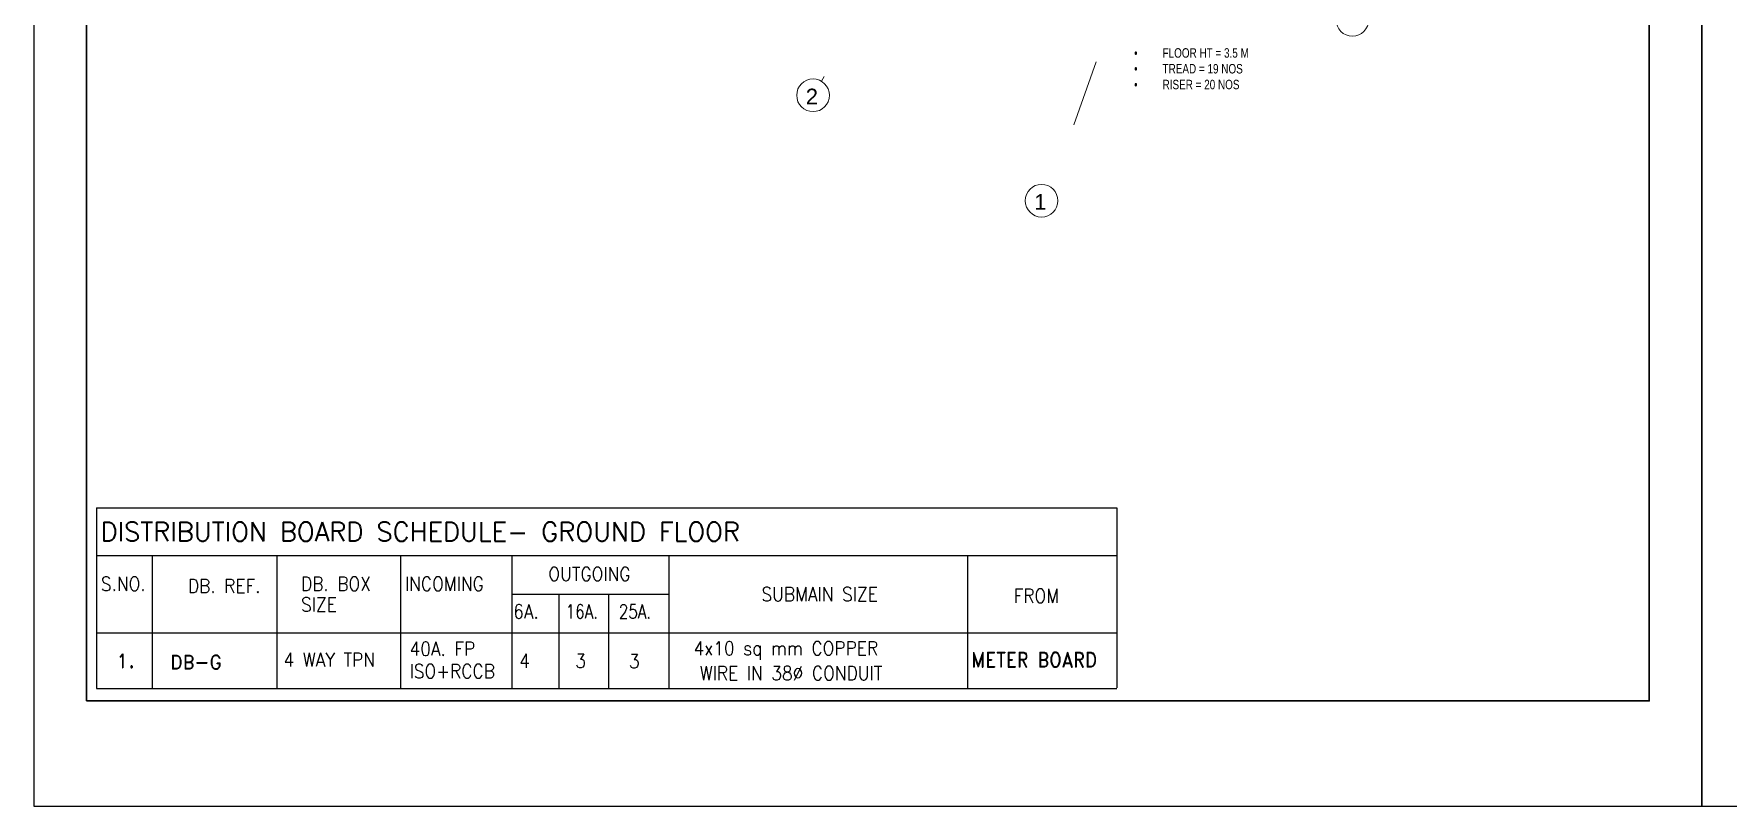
# Model space of a CAD drawing. Header units: millimetres. Extents: x -582 to 488037, y -1142837 to 903.
# Drawn here: x 298000 to 330200, y -1142837 to -1128157 of the extents above; entities that cross this region are included whole.
import ezdxf

# ---------------------------------------------------------------- set-up
doc = ezdxf.new("R2010")
doc.units = ezdxf.units.MM
doc.linetypes.add('CENTERX2', pattern=[101.6, 63.5, -12.7, 12.7, -12.7])
doc.layers.add('A New CL', color=7, linetype='CENTERX2', lineweight=13, true_color=0x18bbcd)
doc.layers.add('Pipe line', color=7, linetype='Continuous', lineweight=60, true_color=0x0070ff)
for name, color, linetype, lineweight in [('Dimension', 5, 'Continuous', 13), ('dw', 92, 'Continuous', 15), ('T-TEXT', 1, 'Continuous', 15)]:
    doc.layers.add(name, color=color, linetype=linetype, lineweight=lineweight)
doc.layers.add('SHEDU', color=5, linetype='Continuous')
doc.styles.add('Arial', font='arial.ttf')
doc.styles.add('S185', font='romans.shx', dxfattribs={"width": 0.9, "height": 180})
doc.styles.add('S200', font='ROMAND.SHX', dxfattribs={"height": 200})
doc.styles.get("Standard").update_dxf_attribs({"font": 'arial.ttf', "width": 0.75})

msp = doc.modelspace()

# ---------------------------------------------------------------- linework, layer by layer
at = {"layer": 'A New CL', "ltscale": 100}
for p, q in [((322603.6, -1111049.2), (312967.9, -1129058.8)), ((324113.7, -1111922.1), (317340.2, -1131081.7))]:
    msp.add_line(p, q, dxfattribs=at)
at = {"layer": 'DEFPOINTS'}
for points in [[(298000, -1142837.3), (329700, -1142837.3), (329700, -1098837.3), (298000, -1098837.3)], [(329700, -1142837.3), (361400, -1142837.3), (361400, -1098837.3), (329700, -1098837.3)]]:
    msp.add_lwpolyline(points, close=True, dxfattribs=at)
at = {"layer": 'Dimension'}
for centre in [(323059.4, -1127890.1), (312808.2, -1129324.8), (317151.5, -1131327.9)]:
    msp.add_circle(centre, 310.3, dxfattribs=at)
at = {"layer": 'dw', "lineweight": 30}
msp.add_lwpolyline([(299000, -1140837.3), (328700, -1140837.3), (328700, -1099837.3), (299000, -1099837.3)], close=True, dxfattribs=at)
at = {"layer": 'SHEDU', "color": 5}
for p, q in [((299190, -1137164.2), (299190, -1140600)), ((299190, -1137164.2), (318579.4, -1137164.2)), ((318579.4, -1137164.2), (318579.4, -1140590)), ((299190, -1138075.1), (318579.4, -1138075.1)), ((300247.3, -1138075.1), (300247.3, -1140600)), ((302618, -1138075.1), (302618, -1140600)), ((304967.5, -1138075.1), (304967.5, -1140600)), ((307082.1, -1138075.1), (307082.1, -1140600)), ((310064.9, -1138075.1), (310064.9, -1140610)), ((315744.2, -1138075.1), (315744.2, -1140610)), ((307089.6, -1138810.3), (310064.9, -1138810.3)), ((307975.2, -1138810.3), (307975.2, -1140600)), ((308923.8, -1138810.3), (308923.8, -1140610)), ((299190, -1139545.4), (318579.4, -1139545.4)), ((299190, -1140602.7), (308923.8, -1140602.7)), ((308923.8, -1140602.7), (318579.4, -1140602.7))]:
    msp.add_line(p, q, dxfattribs=at)

# ---------------------------------------------------------------- texts
at = {"layer": 'Pipe line', "color": 5, "char_height": 300, "attachment_point": 5, "style": 'Arial'}
for s, insert in [('2', (312786.2, -1129348.4)), ('1', (317129.6, -1131351.4))]:
    msp.add_mtext(s, dxfattribs=dict(at, insert=insert))
at = {"layer": 'SHEDU', "color": 1, "style": 'S185'}
msp.add_text('DISTRIBUTION BOARD SCHEDULE- GROUND FLOOR', height=359.954, dxfattribs=at).set_placement((299264.8, -1137800.7))
at = {"layer": 'SHEDU', "color": 5, "style": 'S200'}
for s, height, width, p in [('S.NO.', 263.01, 0.9, (299273.5, -1138744)), ('DB. REF.', 263.01, 0.9, (300927.1, -1138783.4)), ('DB. BOX', 263.01, 0.9, (303076.9, -1138744)), ('INCOMING', 263.01, 0.9, (305050.9, -1138744)), ('OUTGOING', 263.01, 0.9, (307778.3, -1138555.6)), ('SIZE', 263.01, 0.9, (303076.9, -1139135.8)), ('SUBMAIN SIZE', 263.014, 0.9, (311827.5, -1138940.6)), ('FROM', 263.01, 0.9, (316621.9, -1138970.1)), ('6A.', 263.01, 0.9, (307110.4, -1139269)), ('16A.', 263.01, 0.8, (308107.3, -1139269)), ('25A.', 263.01, 0.8, (309117.6, -1139269)), ('40A. FP', 263.01, 0.9, (305139.6, -1139977)), ('4x10 sq mm COPPER ', 263.014, 0.9, (310535.9, -1139968.4)), (' 4 WAY TPN', 263.01, 0.9, (302585.3, -1140186.1)), ('ISO+RCCB', 263.01, 0.9, (305139.6, -1140403)), ('4', 263, 0.9, (307222.2, -1140206.4)), ('3', 263, 0.9, (308288.3, -1140206.4)), ('3', 263, 0.9, (309309.6, -1140212.5)), ('WIRE IN 38%%c CONDUIT', 263.014, 0.9, (310655.7, -1140441.6)), ('METER BOARD', 284.055, 0.9, (315816.3, -1140196.6))]:
    msp.add_text(s, height=height, dxfattribs=dict(at, width=width)).set_placement(p)
for s, p in [('1.', (299569.3, -1140206.4)), ('DB-G', (300590.8, -1140233.2))]:
    msp.add_text(s, height=263.01, dxfattribs=at).set_placement(p)
at = {"layer": 'T-TEXT', "ltscale": 0.005, "insert": (318911.3, -1128820.7), "char_height": 180, "attachment_point": 4}
msp.add_mtext('\\pi-540,l540,t540;{\\fSymbol|b0|i0|c2|p18;\\C7;·^I}{\\C7;FLOOR HT = 3.5 M\\P{\\fSymbol|b0|i0|c2|p18;·^I}TREAD = 19 NOS\\P{\\fSymbol|b0|i0|c2|p18;·^I}RISER = 20 NOS}', dxfattribs=at)

doc.saveas('drawing.dxf')
